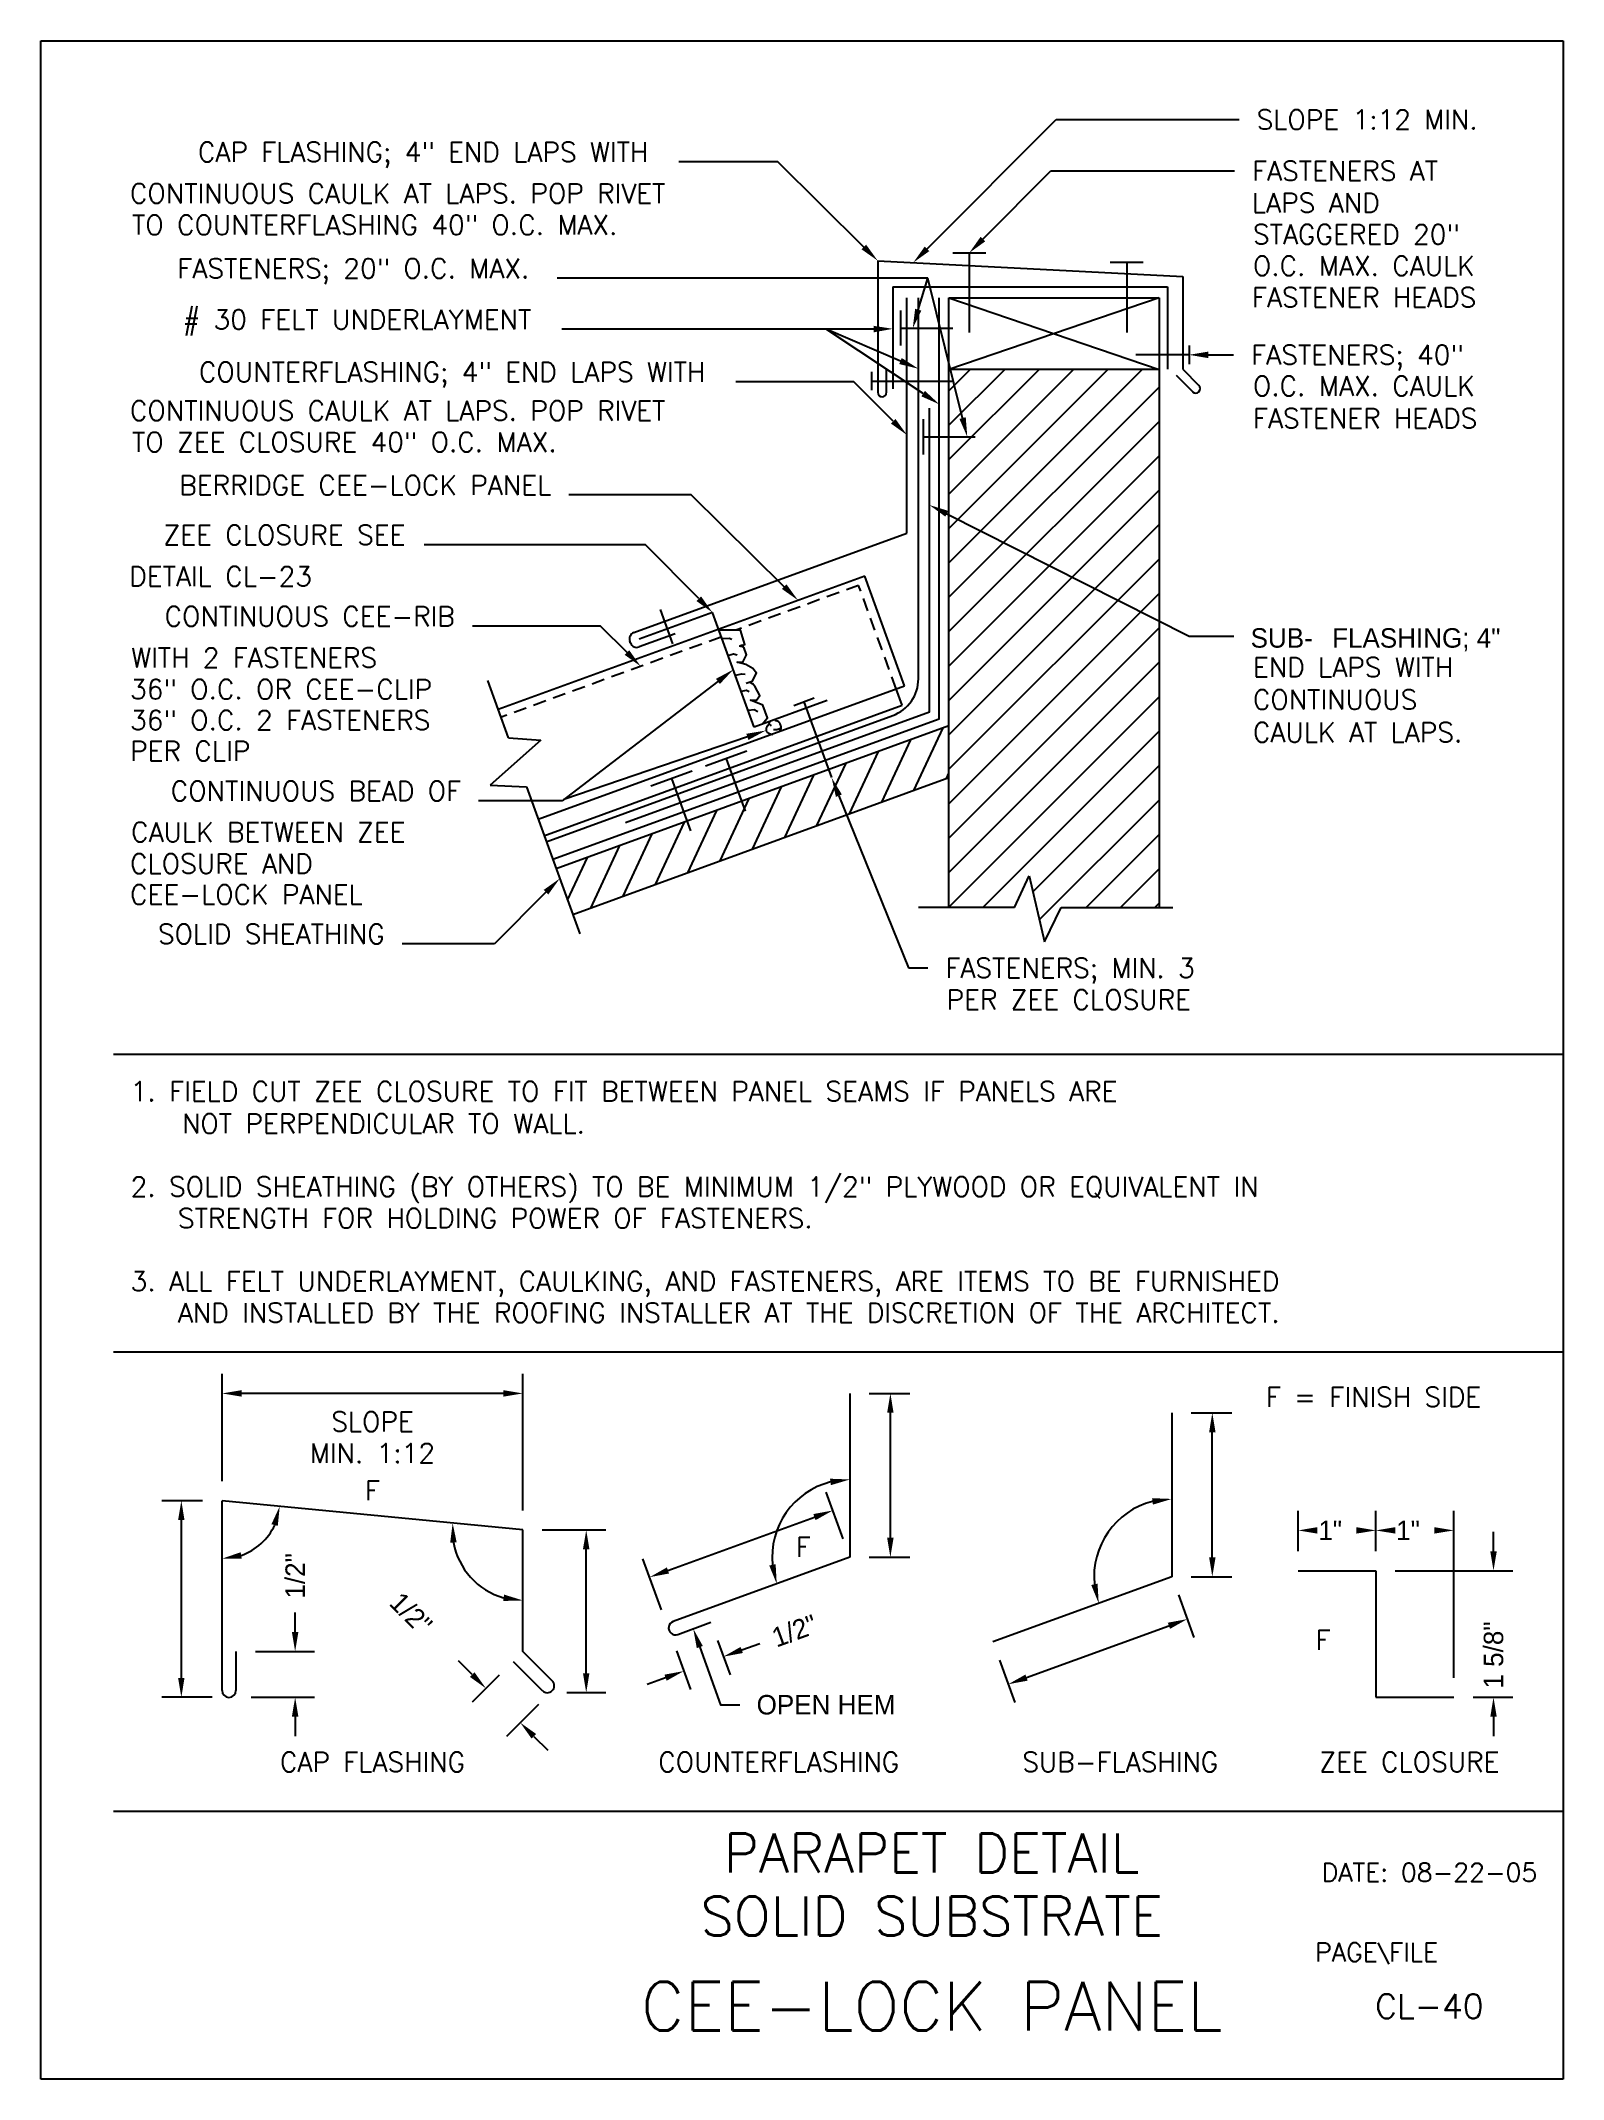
# Model space of a CAD drawing. Extents: x 0.3 to 19.9, y 0 to 26.2.
import ezdxf
from ezdxf.enums import TextEntityAlignment as Align

# ---------------------------------------------------------------- set-up
doc = ezdxf.new("R2010")
doc.units = 0
doc.header["$LTSCALE"] = 0.333325
doc.header["$MEASUREMENT"] = 0
doc.linetypes.add('HIDDENX2', pattern=[0.75, 0.5, -0.25])
doc.layers.get('0').update_dxf_attribs({"linetype": 'CONTINUOUS'})
for name, color, linetype in [('BORDER', 7, 'CONTINUOUS'), ('CMP-FLSH', 7, 'CONTINUOUS'), ('DIM-TXT', 7, 'CONTINUOUS'), ('STRCTR', 7, 'CONTINUOUS')]:
    doc.layers.add(name, color=color, linetype=linetype)
doc.styles.add('ROMANS', font='romans', dxfattribs={"height": 0.25})

# ---------------------------------------------------------------- blocks, each defined once
blk = doc.blocks.new('*X1')
at = {"color": 0, "linetype": 'CONTINUOUS'}
for p, q in [((11.51, 16.55), (11.884, 17.351)), ((10.68, 16.248), (11.053, 17.049)), ((11.095, 16.399), (11.469, 17.2)), ((10.264, 16.097), (10.638, 16.898)), ((11.926, 16.701), (11.958, 16.772)), ((9.434, 15.794), (9.807, 16.596)), ((9.849, 15.946), (10.223, 16.747)), ((8.603, 15.492), (8.977, 16.293)), ((9.019, 15.643), (9.392, 16.444)), ((7.773, 15.19), (8.146, 15.991)), ((8.188, 15.341), (8.562, 16.142)), ((7.357, 15.039), (7.731, 15.84)), ((7.06, 15.141), (7.316, 15.689))]:
    blk.add_line(p, q, dxfattribs=at)
blk = doc.blocks.new('*X2')
at = {"color": 0, "linetype": 'CONTINUOUS'}
for p, q in [((11.958, 19.471), (14.442, 21.955)), ((11.958, 19.913), (14, 21.955)), ((11.958, 20.355), (13.559, 21.955)), ((11.958, 20.797), (13.117, 21.955)), ((11.958, 21.239), (12.675, 21.955)), ((11.958, 21.681), (12.233, 21.955)), ((11.958, 19.029), (14.658, 21.729)), ((11.958, 18.588), (14.658, 21.287)), ((11.958, 18.146), (14.658, 20.845)), ((11.958, 17.704), (14.658, 20.404)), ((11.958, 17.262), (14.658, 19.962)), ((11.958, 16.82), (14.658, 19.52)), ((11.958, 16.378), (14.658, 19.078)), ((11.958, 15.936), (14.658, 18.636)), ((11.958, 15.494), (14.658, 18.194)), ((11.958, 15.052), (14.658, 17.752)), ((12.395, 15.046), (14.658, 17.31)), ((13.036, 15.246), (14.658, 16.868)), ((13.12, 14.888), (14.658, 16.426)), ((13.721, 15.046), (14.658, 15.984)), ((14.163, 15.046), (14.658, 15.542)), ((14.604, 15.046), (14.658, 15.1))]:
    blk.add_line(p, q, dxfattribs=at)

msp = doc.modelspace()

# ---------------------------------------------------------------- linework, layer by layer
at = {"color": 5, "linetype": 'CONTINUOUS'}
for p, q in [((0.293, 0), (0.293, 26.175)), ((0.293, 26.175), (19.85, 26.175)), ((19.85, 26.175), (19.85, 0)), ((19.85, 0), (0.293, 0))]:
    msp.add_line(p, q, dxfattribs=at)
at = {"layer": 'BORDER', "color": 5}
for p, q in [((1.227, 13.161), (19.85, 13.161)), ((1.227, 9.339), (19.85, 9.339))]:
    msp.add_line(p, q, dxfattribs=at)
at = {"layer": 'BORDER', "color": 5, "linetype": 'CONTINUOUS'}
msp.add_line((19.85, 3.438), (1.227, 3.438), dxfattribs=at)
at = {"layer": 'CMP-FLSH', "color": 1, "linetype": 'CONTINUOUS'}
for p, q in [((11.044, 23.351), (11.044, 21.661)), ((11.044, 23.351), (14.962, 23.15)), ((14.962, 23.15), (14.962, 21.957)), ((11.42, 19.853), (11.42, 22.875)), ((11.159, 21.661), (11.159, 21.957)), ((15.09, 21.667), (14.881, 21.876)), ((14.962, 21.957), (15.171, 21.748)), ((11.708, 17.553), (11.708, 21.459)), ((7.912, 18.576), (11.42, 19.853)), ((10.877, 19.301), (6.17, 17.588)), ((11.39, 17.891), (10.877, 19.301)), ((8.921, 18.834), (7.981, 18.492)), ((9.456, 17.362), (8.921, 18.834)), ((8.443, 18.56), (7.98, 18.391)), ((6.683, 16.178), (11.39, 17.891)), ((11.36, 17.642), (11.283, 17.853)), ((6.757, 15.967), (11.36, 17.642)), ((11.708, 17.553), (7.804, 16.132)), ((10.396, 17.705), (9.456, 17.362)), ((10.686, 8.807), (10.686, 6.703)), ((14.821, 8.557), (14.821, 6.453)), ((6.486, 7.054), (2.622, 7.429)), ((2.622, 4.993), (2.622, 7.429)), ((6.486, 5.493), (6.486, 7.054)), ((10.686, 6.703), (8.416, 5.877)), ((14.821, 6.453), (12.523, 5.616)), ((16.443, 6.529), (17.443, 6.529)), ((17.443, 6.529), (17.443, 4.904)), ((8.476, 5.712), (8.902, 5.867)), ((2.801, 5.493), (2.801, 4.993)), ((6.36, 5.366), (6.736, 4.99)), ((6.863, 5.117), (6.486, 5.493)), ((17.443, 4.904), (18.443, 4.904))]:
    msp.add_line(p, q, dxfattribs=at)
at = {"layer": 'CMP-FLSH', "color": 6, "linetype": 'CONTINUOUS'}
for p, q in [((12.007, 23.451), (12.432, 23.451)), ((12.22, 23.451), (12.22, 22.427)), ((14.031, 23.33), (14.456, 23.33)), ((14.243, 23.33), (14.243, 22.427)), ((11.24, 23.015), (14.766, 23.015)), ((11.24, 23.015), (11.24, 21.705)), ((11.567, 17.981), (11.567, 22.875)), ((11.833, 17.466), (11.833, 22.875)), ((14.766, 23.015), (14.766, 21.957)), ((11.338, 22.713), (11.338, 22.26)), ((11.338, 22.486), (12.007, 22.486)), ((15.043, 22.26), (15.043, 22.024)), ((15.043, 22.142), (14.358, 22.142)), ((10.963, 21.924), (10.963, 21.688)), ((10.963, 21.806), (12.017, 21.806)), ((11.627, 21.315), (11.627, 20.861)), ((11.627, 21.088), (12.296, 21.088)), ((8.249, 18.871), (8.409, 18.433)), ((9.308, 18.415), (9.267, 18.403)), ((9.325, 18.39), (9.267, 18.403)), ((9.433, 17.946), (9.354, 17.92)), ((9.441, 17.912), (9.4, 17.933)), ((9.965, 17.64), (10.229, 17.736)), ((10.097, 17.688), (10.452, 16.713)), ((6.787, 15.891), (11.238, 17.511)), ((11.833, 17.466), (6.872, 15.66)), ((9.646, 17.403), (9.677, 17.377)), ((9.363, 17.053), (8.831, 16.859)), ((8.661, 16.797), (8.129, 16.604)), ((9.097, 16.956), (9.341, 16.284)), ((8.395, 16.7), (8.64, 16.029))]:
    msp.add_line(p, q, dxfattribs=at)
at = {"layer": 'CMP-FLSH', "color": 9, "linetype": 'HIDDENX2'}
for p, q in [((10.799, 19.182), (9.22, 18.607)), ((11.283, 17.853), (10.799, 19.182)), ((9.035, 18.519), (6.206, 17.489))]:
    msp.add_line(p, q, dxfattribs=at)
at = {"layer": 'CMP-FLSH', "color": 14, "linetype": 'CONTINUOUS'}
msp.add_line((7.869, 18.442), (7.861, 18.466), dxfattribs=at)
at = {"layer": 'CMP-FLSH', "color": 6, "linetype": 'CONTINUOUS'}
for points in [[(9.308, 18.415, 0), (9.339, 18.423, 0), (9.28, 18.608, 0), (9.001, 18.608, 0)], [(9.051, 18.501, 0), (9.134, 18.505, 0), (9.171, 18.492, 0)], [(9.433, 17.946, 0), (9.489, 18.055, 0), (9.439, 18.116, 0), (9.349, 18.167, 0), (9.24, 18.198, 0), (9.31, 18.198, 0), (9.359, 18.29, 0), (9.325, 18.39, 0)], [(9.13, 18.287, 0), (9.192, 18.304, 0), (9.238, 18.292, 0)], [(9.217, 18.031, 0), (9.3, 18.048, 0), (9.341, 18.04, 0)], [(9.296, 17.822, 0), (9.358, 17.835, 0), (9.391, 17.818, 0)], [(9.558, 17.399, 0), (9.628, 17.481, 0), (9.568, 17.645, 0), (9.409, 17.706, 0), (9.489, 17.706, 0), (9.529, 17.768, 0), (9.469, 17.88, 0), (9.437, 17.92, 0)], [(9.383, 17.579, 0), (9.458, 17.587, 0), (9.503, 17.561, 0)], [(9.656, 17.434, 0), (9.655, 17.431, 0), (9.654, 17.427, 0), (9.652, 17.423, 0), (9.65, 17.418, 0), (9.648, 17.414, 0), (9.646, 17.409, 0), (9.644, 17.405, 0), (9.643, 17.401, 0), (9.641, 17.398, 0), (9.638, 17.393, 0), (9.635, 17.387, 0), (9.631, 17.381, 0), (9.627, 17.375, 0), (9.622, 17.369, 0), (9.618, 17.363, 0), (9.615, 17.357, 0), (9.612, 17.351, 0), (9.611, 17.346, 0), (9.61, 17.342, 0), (9.61, 17.337, 0), (9.61, 17.332, 0), (9.61, 17.327, 0), (9.611, 17.321, 0), (9.612, 17.316, 0), (9.613, 17.311, 0), (9.614, 17.307, 0), (9.616, 17.304, 0), (9.618, 17.301, 0), (9.621, 17.298, 0), (9.624, 17.296, 0), (9.628, 17.293, 0), (9.632, 17.291, 0), (9.636, 17.288, 0), (9.64, 17.286, 0), (9.643, 17.284, 0), (9.646, 17.283, 0), (9.651, 17.281, 0), (9.656, 17.279, 0), (9.663, 17.276, 0), (9.67, 17.274, 0), (9.676, 17.272, 0), (9.682, 17.27, 0), (9.687, 17.269, 0), (9.691, 17.268, 0), (9.692, 17.267, 0)], [(9.758, 17.33, 0), (9.753, 17.329, 0), (9.746, 17.328, 0), (9.739, 17.327, 0), (9.732, 17.326, 0), (9.724, 17.326, 0), (9.717, 17.325, 0), (9.712, 17.325, 0), (9.708, 17.325, 0), (9.707, 17.325, 0)], [(9.722, 17.45, 0), (9.727, 17.45, 0), (9.732, 17.449, 0), (9.737, 17.448, 0), (9.743, 17.446, 0), (9.749, 17.444, 0), (9.755, 17.442, 0), (9.76, 17.439, 0), (9.764, 17.437, 0), (9.768, 17.434, 0), (9.771, 17.431, 0), (9.774, 17.427, 0), (9.778, 17.423, 0), (9.781, 17.417, 0), (9.784, 17.412, 0), (9.787, 17.407, 0), (9.789, 17.401, 0), (9.792, 17.397, 0), (9.793, 17.393, 0), (9.794, 17.391, 0), (9.795, 17.389, 0), (9.795, 17.386, 0), (9.796, 17.384, 0), (9.797, 17.381, 0), (9.797, 17.378, 0), (9.798, 17.376, 0), (9.798, 17.374, 0), (9.798, 17.372, 0), (9.799, 17.368, 0), (9.799, 17.364, 0), (9.799, 17.36, 0), (9.8, 17.356, 0), (9.8, 17.351, 0), (9.8, 17.346, 0), (9.8, 17.342, 0), (9.799, 17.338, 0), (9.798, 17.335, 0), (9.797, 17.333, 0), (9.796, 17.33, 0), (9.794, 17.327, 0), (9.791, 17.324, 0), (9.789, 17.321, 0), (9.787, 17.318, 0), (9.785, 17.316, 0), (9.784, 17.315, 0), (9.783, 17.314, 0)], [(9.798, 17.346, 0), (9.795, 17.344, 0), (9.791, 17.342, 0), (9.786, 17.34, 0), (9.781, 17.338, 0), (9.776, 17.336, 0), (9.771, 17.334, 0), (9.766, 17.332, 0), (9.762, 17.331, 0), (9.758, 17.33, 0)], [(9.692, 17.267, 0), (9.692, 17.267, 0), (9.692, 17.267, 0), (9.692, 17.267, 0), (9.692, 17.267, 0), (9.692, 17.267, 0), (9.692, 17.267, 0), (9.692, 17.267, 0), (9.692, 17.267, 0), (9.692, 17.267, 0)]]:
    msp.add_polyline3d(points, dxfattribs=at)
at = {"layer": 'CMP-FLSH', "color": 1, "linetype": 'CONTINUOUS'}
for centre, radius, start, end in [((15.13, 21.708), 0.0571, 225, 45), ((11.101, 21.661), 0.0571, 180, 0), ((7.941, 18.495), 0.086, 110.0023, 199.9983), ((7.95, 18.472), 0.086, 199.9993, 290.0006), ((8.446, 5.794), 0.0878, 109.9995, 289.9995), ((2.711, 4.993), 0.0895, 180, 0), ((6.8, 5.053), 0.0895, 225, 45)]:
    msp.add_arc(centre, radius, start, end, dxfattribs=at)
at = {"layer": 'CMP-FLSH', "color": 6, "linetype": 'CONTINUOUS'}
msp.add_arc((11.067, 17.981), 0.5, 290, 359.9999, dxfattribs=at)
at = {"layer": 'DIM-TXT', "color": 3, "linetype": 'CONTINUOUS'}
for p, q in [((11.678, 23.504), (13.337, 25.163)), ((13.337, 25.163), (15.686, 25.163)), ((9.761, 24.621), (8.491, 24.621)), ((10.867, 23.526), (9.761, 24.621)), ((12.396, 23.629), (13.267, 24.504)), ((13.267, 24.504), (15.628, 24.504)), ((11.686, 23.127), (6.927, 23.127)), ((11.565, 22.722), (11.686, 23.127)), ((12.134, 21.33), (11.686, 23.127)), ((10.99, 22.471), (6.985, 22.471)), ((11.337, 22.062), (10.38, 22.471)), ((15.293, 22.142), (15.616, 22.142)), ((10.736, 21.796), (9.223, 21.797)), ((11.243, 21.29), (10.736, 21.796)), ((8.649, 20.343), (7.075, 20.343)), ((9.843, 19.165), (8.649, 20.343)), ((8.062, 19.704), (5.219, 19.704)), ((8.745, 19.012), (8.062, 19.704)), ((7.484, 18.659), (5.837, 18.659)), ((7.824, 18.319), (7.484, 18.659)), ((8.992, 17.949), (6.991, 16.417)), ((9.37, 17.237), (7.012, 16.434)), ((6.991, 16.417), (5.917, 16.417)), ((10.545, 16.481), (11.439, 14.269)), ((6.783, 15.241), (6.122, 14.58)), ((6.122, 14.58), (4.937, 14.58)), ((11.439, 14.269), (11.689, 14.269)), ((2.622, 7.679), (2.622, 9.056)), ((6.486, 7.304), (6.486, 9.056)), ((6.236, 8.806), (2.872, 8.806)), ((10.936, 8.807), (11.457, 8.807)), ((11.207, 6.953), (11.207, 8.557)), ((15.071, 8.557), (15.592, 8.557)), ((15.342, 6.703), (15.342, 8.307)), ((2.372, 7.429), (1.849, 7.429)), ((10.6, 6.938), (10.381, 7.538)), ((2.099, 5.154), (2.099, 7.179)), ((8.35, 6.533), (10.232, 7.218)), ((16.443, 6.779), (16.443, 7.297)), ((17.443, 6.779), (17.443, 7.297)), ((18.443, 5.154), (18.443, 7.297)), ((6.736, 7.054), (7.55, 7.054)), ((18.954, 6.779), (18.954, 7.029)), ((7.3, 5.214), (7.3, 6.804)), ((8.267, 6.028), (8.029, 6.682)), ((10.936, 6.703), (11.457, 6.703)), ((15.071, 6.453), (15.592, 6.453)), ((17.693, 6.529), (19.204, 6.529)), ((14.907, 6.218), (15.105, 5.673)), ((3.561, 5.743), (3.561, 5.993)), ((12.956, 5.157), (14.785, 5.823)), ((8.46, 5.5), (8.639, 5.006)), ((8.988, 5.632), (9.148, 5.191)), ((9.297, 5.512), (9.532, 5.597)), ((3.051, 5.493), (3.811, 5.493)), ((5.835, 5.196), (5.659, 5.372)), ((12.608, 5.381), (12.807, 4.837)), ((6.183, 5.19), (5.835, 4.842)), ((8.319, 5.156), (8.084, 5.07)), ((2.494, 4.904), (1.849, 4.904)), ((2.994, 4.904), (3.811, 4.904)), ((6.686, 4.813), (6.275, 4.402)), ((7.05, 4.964), (7.55, 4.964)), ((18.693, 4.904), (19.204, 4.904)), ((3.561, 4.654), (3.561, 4.404)), ((18.954, 4.654), (18.954, 4.404)), ((6.629, 4.402), (6.805, 4.226))]:
    msp.add_line(p, q, dxfattribs=at)
at = {"layer": 'DIM-TXT', "color": 3, "linetype": 'CONTINUOUS', "flags": 128}
for points in [[(11.932, 20.102), (15.044, 18.531), (15.619, 18.531)], [(8.759, 5.549), (9.025, 4.809), (9.275, 4.809)]]:
    msp.add_lwpolyline(points, dxfattribs=at)
at = {"layer": 'DIM-TXT', "color": 3, "linetype": 'CONTINUOUS'}
for centre, radius, start, end in [((10.686, 6.703), 0.998, 104.3848, 185.6152), ((14.821, 6.453), 0.998, 104.3848, 185.6152), ((2.622, 7.429), 0.745, 289.3272, 335.1305), ((6.486, 7.054), 0.906, 190.3121, 254.1456)]:
    msp.add_arc(centre, radius, start, end, dxfattribs=at)
for points in [[(12.425, 23.599), (12.366, 23.658), (12.22, 23.451)], [(10.896, 23.556), (10.837, 23.497), (11.044, 23.351)], [(11.707, 23.474), (11.648, 23.533), (11.501, 23.327)], [(10.99, 22.515), (10.991, 22.431), (11.24, 22.476)], [(11.353, 22.101), (11.32, 22.024), (11.567, 21.964)], [(15.293, 22.1), (15.293, 22.184), (15.043, 22.142)], [(11.272, 21.319), (11.214, 21.26), (11.42, 21.113)], [(9.872, 19.195), (9.814, 19.136), (10.021, 18.99)], [(8.775, 19.041), (8.715, 18.982), (8.921, 18.834)], [(7.853, 18.348), (7.794, 18.29), (8, 18.142)], [(8.966, 17.982), (9.017, 17.916), (9.19, 18.101)], [(9.356, 17.276), (9.383, 17.197), (9.606, 17.318)], [(10.507, 16.466), (10.584, 16.497), (10.452, 16.713)], [(6.753, 15.271), (6.812, 15.212), (6.96, 15.418)], [(2.872, 8.848), (2.872, 8.765), (2.622, 8.806)], [(6.236, 8.848), (6.236, 8.765), (6.486, 8.806)], [(11.165, 8.557), (11.248, 8.557), (11.207, 8.807)], [(15.301, 8.307), (15.384, 8.307), (15.342, 8.557)], [(10.432, 7.711), (10.443, 7.628), (10.686, 7.701)], [(2.057, 7.179), (2.14, 7.179), (2.099, 7.429)], [(3.257, 7.127), (3.338, 7.105), (3.363, 7.357)], [(14.568, 7.461), (14.579, 7.378), (14.821, 7.451)], [(5.553, 6.89), (5.636, 6.893), (5.584, 7.141)], [(10.218, 7.257), (10.246, 7.179), (10.467, 7.303)], [(16.693, 7.089), (16.693, 7.006), (16.443, 7.047)], [(17.193, 7.089), (17.193, 7.006), (17.443, 7.047)], [(17.693, 7.089), (17.693, 7.006), (17.443, 7.047)], [(18.193, 7.089), (18.193, 7.006), (18.443, 7.047)], [(7.258, 6.804), (7.341, 6.804), (7.3, 7.054)], [(11.165, 6.953), (11.248, 6.953), (11.207, 6.703)], [(2.875, 6.685), (2.861, 6.767), (2.622, 6.684)], [(8.336, 6.572), (8.364, 6.494), (8.115, 6.447)], [(9.733, 6.614), (9.651, 6.596), (9.747, 6.361)], [(15.301, 6.703), (15.384, 6.703), (15.342, 6.453)], [(18.913, 6.779), (18.996, 6.779), (18.954, 6.529)], [(13.868, 6.364), (13.787, 6.346), (13.883, 6.111)], [(6.245, 6.223), (6.233, 6.141), (6.486, 6.148)], [(14.799, 5.783), (14.77, 5.862), (15.02, 5.908)], [(3.519, 5.743), (3.603, 5.743), (3.561, 5.493)], [(9.283, 5.551), (9.312, 5.473), (9.062, 5.426)], [(8.305, 5.195), (8.333, 5.117), (8.554, 5.241)], [(2.057, 5.154), (2.14, 5.154), (2.099, 4.904)], [(5.865, 5.225), (5.806, 5.166), (6.012, 5.019)], [(7.258, 5.214), (7.341, 5.214), (7.3, 4.964)], [(12.97, 5.118), (12.942, 5.196), (12.721, 5.072)], [(3.519, 4.654), (3.603, 4.654), (3.561, 4.904)], [(18.913, 4.654), (18.996, 4.654), (18.954, 4.904)], [(6.658, 4.432), (6.599, 4.373), (6.452, 4.579)]]:
    msp.add_solid(points, dxfattribs=at)
at = {"layer": 'DIM-TXT', "color": 3, "linetype": 'CONTINUOUS', "extrusion": (0, 0, -1)}
for points in [[(-11.605, 22.71), (-11.494, 22.482), (-11.525, 22.733)], [(-12.175, 21.341), (-12.195, 21.088), (-12.094, 21.32)], [(-11.913, 20.065), (-11.708, 20.214), (-11.95, 20.139)], [(-8.72, 5.535), (-8.675, 5.784), (-8.798, 5.563)]]:
    msp.add_solid(points, dxfattribs=at)
at = {"layer": 'STRCTR', "color": 4, "linetype": 'CONTINUOUS'}
for p, q in [((11.958, 22.875), (14.658, 22.875)), ((11.958, 22.875), (14.658, 21.955)), ((14.658, 22.875), (11.958, 21.955)), ((11.958, 15.046), (11.958, 22.875)), ((14.658, 22.875), (14.658, 15.046)), ((14.658, 21.955), (11.958, 21.955)), ((11.958, 17.378), (6.914, 15.543)), ((7.128, 14.955), (11.958, 16.713))]:
    msp.add_line(p, q, dxfattribs=at)
at = {"layer": 'STRCTR', "color": 3, "linetype": 'CONTINUOUS'}
msp.add_line((11.628, 21.644), (10.38, 22.471), dxfattribs=at)
at = {"layer": 'STRCTR', "color": 2, "linetype": 'CONTINUOUS'}
for p, q in [((6.302, 17.225), (6.034, 17.961)), ((6.715, 17.193), (6.068, 16.618)), ((6.302, 17.225), (6.715, 17.193)), ((6.068, 16.618), (6.531, 16.595)), ((6.531, 16.595), (7.218, 14.707)), ((12.802, 15.046), (12.988, 15.452)), ((12.988, 15.452), (13.187, 14.604)), ((12.802, 15.046), (11.566, 15.046)), ((13.187, 14.604), (13.4, 15.046)), ((13.4, 15.046), (14.835, 15.046))]:
    msp.add_line(p, q, dxfattribs=at)
at = {"layer": 'STRCTR', "color": 3, "linetype": 'CONTINUOUS', "extrusion": (0, 0, -1)}
msp.add_solid([(-11.651, 21.679), (-11.837, 21.506), (-11.605, 21.609)], dxfattribs=at)

# ---------------------------------------------------------------- block references
at = {"layer": 'STRCTR', "color": 4, "linetype": 'CONTINUOUS'}
for name in ['*X2', '*X1']:
    msp.add_blockref(name, (0, 0), dxfattribs=at)

# ---------------------------------------------------------------- texts
at = {"layer": 'BORDER', "color": 3, "linetype": 'CONTINUOUS', "style": 'ROMANS'}
for s, p in [('PARAPET DETAIL', (11.737, 2.654)), ('SOLID SUBSTRATE', (11.737, 1.845))]:
    msp.add_text(s, height=0.5, dxfattribs=at).set_placement(p, align=Align.CENTER)
msp.add_text('DATE: 08-22-05', height=0.23775, dxfattribs=at).set_placement((18.131, 2.656), align=Align.MIDDLE)
msp.add_text('PAGE\\FILE', height=0.2377, dxfattribs=at).set_placement((16.663, 1.512))
at = {"layer": 'BORDER', "color": 5, "style": 'ROMANS'}
msp.add_text('CEE-LOCK PANEL', height=0.625, dxfattribs=at).set_placement((11.737, 0.937), align=Align.MIDDLE)
at = {"layer": 'BORDER', "color": 2, "linetype": 'CONTINUOUS', "style": 'ROMANS'}
msp.add_text('CL-40', height=0.3125, dxfattribs=at).set_placement((18.131, 0.937), align=Align.MIDDLE)
at = {"layer": 'DIM-TXT', "color": 3, "linetype": 'CONTINUOUS', "style": 'ROMANS'}
for s, p in [('SLOPE 1:12 MIN.', (15.911, 25.038)), ('FASTENERS AT', (15.853, 24.379)), ('CONTINUOUS CAULK AT LAPS. POP RIVET', (1.439, 24.09)), ('LAPS AND ', (15.851, 23.969)), ('TO COUNTERFLASHING 40" O.C. MAX.', (1.465, 23.686)), ('STAGGERED 20"', (15.864, 23.564)), ('O.C. MAX. CAULK', (15.864, 23.16)), ('FASTENER HEADS', (15.851, 22.755)), ('FASTENERS; 40"', (15.841, 22.017)), ('O.C. MAX. CAULK', (15.864, 21.617)), ('CONTINUOUS CAULK AT LAPS. POP RIVET', (1.439, 21.301)), ('FASTENER HEADS', (15.864, 21.202)), ('TO ZEE CLOSURE 40" O.C. MAX.', (1.465, 20.897)), ('DETAIL CL-23', (1.43, 19.173)), ('WITH 2 FASTENERS', (1.453, 18.128)), ('END LAPS WITH', (15.864, 18.006)), ('36" O.C. OR CEE-CLIP', (1.441, 17.723)), ('CONTINUOUS', (15.864, 17.591)), ('36" O.C. 2 FASTENERS', (1.441, 17.326)), ('CAULK AT LAPS.', (15.864, 17.17)), ('PER CLIP', (1.441, 16.931)), ('CAULK BETWEEN ZEE', (1.453, 15.889)), ('CLOSURE AND', (1.441, 15.484)), ('CEE-LOCK PANEL', (1.441, 15.087)), ('FASTENERS; MIN. 3', (11.914, 14.144)), ('PER ZEE CLOSURE', (11.928, 13.737)), ('1. FIELD CUT ZEE CLOSURE TO FIT BETWEEN PANEL SEAMS IF PANELS ARE', (1.448, 12.561)), ('NOT PERPENDICULAR TO WALL.', (2.108, 12.146)), ('2. SOLID SHEATHING (BY OTHERS) TO BE MINIMUM 1/2" PLYWOOD OR EQUIVALENT IN', (1.448, 11.336)), ('STRENGTH FOR HOLDING POWER OF FASTENERS.', (2.054, 10.931)), ('3. ALL FELT UNDERLAYMENT, CAULKING, AND FASTENERS, ARE ITEMS TO BE FURNISHED', (1.448, 10.122)), ('AND INSTALLED BY THE ROOFING INSTALLER AT THE DISCRETION OF THE ARCHITECT.', (2.054, 9.717)), ('F = FINISH SIDE', (16.031, 8.636)), ('F', (9.991, 6.71)), ('F', (16.668, 5.515))]:
    msp.add_text(s, height=0.25, dxfattribs=at).set_placement(p)
for s, p in [('CAP FLASHING; 4" END LAPS WITH', (8.097, 24.621)), ('FASTENERS; 20" O.C. MAX.', (6.569, 23.127)), ('# 30 FELT UNDERLAYMENT', (6.595, 22.471)), ('COUNTERFLASHING; 4" END LAPS WITH', (8.829, 21.797)), ('BERRIDGE CEE-LOCK PANEL', (6.85, 20.343)), ('ZEE CLOSURE SEE', (4.977, 19.704)), ('CONTINUOUS CEE-RIB', (5.612, 18.659)), ('CONTINUOUS BEAD OF', (5.692, 16.417)), ('SOLID SHEATHING', (4.712, 14.58))]:
    msp.add_text(s, height=0.25, dxfattribs=at).set_placement(p, align=Align.RIGHT)
at = {"layer": 'DIM-TXT', "color": 3, "linetype": 'CONTINUOUS'}
for s, p in [('SUB-', (15.834, 18.382)), ('FLASHING; 4"', (16.881, 18.382)), ('1"', (16.704, 6.922)), ('1"', (17.704, 6.922)), ('OPEN HEM', (9.489, 4.684))]:
    msp.add_text(s, height=0.25, dxfattribs=at).set_placement(p)
at = {"layer": 'DIM-TXT', "color": 3, "linetype": 'CONTINUOUS', "style": 'ROMANS'}
for s, p in [('SLOPE', (4.554, 8.319)), ('MIN. 1:12', (4.554, 7.914)), ('F', (4.554, 7.434))]:
    msp.add_text(s, height=0.25, dxfattribs=at).set_placement(p, align=Align.CENTER)
at = {"layer": 'DIM-TXT', "color": 3, "linetype": 'CONTINUOUS'}
for s, rotation, p in [('1/2"', 90, (3.686, 6.172)), ('1/2"', 315, (4.754, 6.1)), ('1/2"', 20, (9.743, 5.541)), ('1 5/8"', 90, (19.079, 5.016))]:
    msp.add_text(s, height=0.25, rotation=rotation, dxfattribs=at).set_placement(p)
at = {"layer": 'DIM-TXT', "color": 4, "linetype": 'CONTINUOUS', "style": 'ROMANS'}
for s, p in [('CAP FLASHING', (4.554, 3.949)), ('COUNTERFLASHING', (9.773, 3.949)), ('SUB-FLASHING', (14.159, 3.949)), ('ZEE CLOSURE', (17.874, 3.949))]:
    msp.add_text(s, height=0.25, dxfattribs=at).set_placement(p, align=Align.CENTER)

doc.saveas('drawing.dxf')
